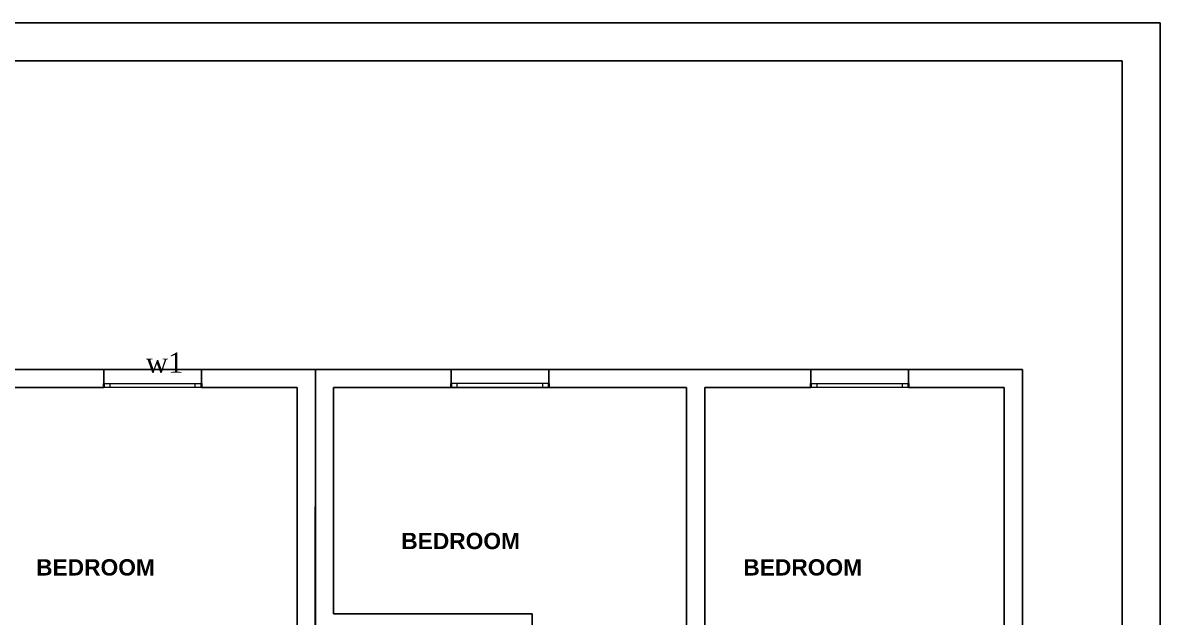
# Model space of a CAD drawing. Header units: inches. Extents: x 23 to 2032867, y 13 to 664695.
# Drawn here: x 459518 to 473491, y 500566 to 507866 of the extents above; entities that cross this region are included whole.
import ezdxf

# ---------------------------------------------------------------- set-up
doc = ezdxf.new("R2010")
doc.units = ezdxf.units.IN
doc.header["$MEASUREMENT"] = 0
doc.linetypes.add('Hidden Line', pattern=[391.222223, 282.222223, -109])
for name, color, linetype, lineweight, true_color in [('Annotation - Text_Pen_No__86', 7, 'Continuous', 20, 0x5555ff), ('ARCHICAD Windows_Pen_No__23', 7, 'Continuous', 20, 0xff6600), ('ARCHICAD Windows_Pen_No__3', 7, 'Continuous', 18, 0xff6600), ('Structural - Bearing_Pen_No__89', 7, 'Continuous', 20, 0x71cebe)]:
    doc.layers.add(name, color=color, linetype=linetype, lineweight=lineweight, true_color=true_color)
doc.layers.add('ARCHICAD Windows_Pen_No__27', color=7, linetype='Continuous', lineweight=35)
doc.layers.add('Structural - Bearing_Pen_No__27', color=7, linetype='Continuous', lineweight=35)
doc.layers.add('LIAB', color=8, linetype='Continuous')
doc.layers.add('PLOTYR', color=15, linetype='Continuous')
doc.styles.add('GENERATED_STYLE_2', font='arialbd.ttf')
doc.styles.add('MtXpl_Times_New_Roma', font='times.ttf')

msp = doc.modelspace()

# ---------------------------------------------------------------- linework, layer by layer
at = {"layer": 'ARCHICAD Windows_Pen_No__23', "color": 8, "linetype": 'Continuous'}
for p, q in [((460512.417, 503435.357), (460587.417, 503435.357)), ((460587.417, 503435.357), (460587.417, 503385.357)), ((461637.417, 503385.357), (461637.417, 503435.357)), ((461637.417, 503435.357), (461712.417, 503435.357)), ((464854.473, 503435.357), (464779.473, 503435.357)), ((464854.473, 503435.357), (464779.473, 503435.357)), ((464854.473, 503385.357), (464854.473, 503435.357)), ((464854.473, 503385.357), (464854.473, 503435.357)), ((465979.473, 503435.357), (465904.473, 503435.357)), ((465904.473, 503435.357), (465904.473, 503385.357)), ((465979.473, 503435.357), (465904.473, 503435.357)), ((465904.473, 503435.357), (465904.473, 503385.357)), ((469199.435, 503435.357), (469274.435, 503435.357)), ((469274.435, 503435.357), (469274.435, 503385.357)), ((470324.435, 503385.357), (470324.435, 503435.357)), ((470324.435, 503435.357), (470399.435, 503435.357)), ((460587.417, 503385.357), (460512.417, 503385.357)), ((461712.417, 503385.357), (461637.417, 503385.357)), ((464779.473, 503385.357), (464854.473, 503385.357)), ((464779.473, 503385.357), (464854.473, 503385.357)), ((465904.473, 503385.357), (465979.473, 503385.357)), ((465904.473, 503385.357), (465979.473, 503385.357)), ((469274.435, 503385.357), (469199.435, 503385.357)), ((470399.435, 503385.357), (470324.435, 503385.357))]:
    msp.add_line(p, q, dxfattribs=at)
at = {"layer": 'ARCHICAD Windows_Pen_No__27', "color": 8, "linetype": 'Continuous'}
for p, q in [((460512.417, 503385.357), (460512.417, 503435.357)), ((461712.417, 503385.357), (461712.417, 503435.357)), ((464779.473, 503385.357), (464779.473, 503435.357)), ((464779.473, 503385.357), (464779.473, 503435.357)), ((465979.473, 503385.357), (465979.473, 503435.357)), ((465979.473, 503385.357), (465979.473, 503435.357)), ((469199.435, 503385.357), (469199.435, 503435.357)), ((470399.435, 503385.357), (470399.435, 503435.357))]:
    msp.add_line(p, q, dxfattribs=at)
at = {"layer": 'ARCHICAD Windows_Pen_No__3', "color": 8, "linetype": 'Continuous'}
for p, q in [((461712.417, 503610.357), (460512.417, 503610.357)), ((465979.473, 503610.357), (464779.473, 503610.357)), ((465979.473, 503610.357), (464779.473, 503610.357)), ((470399.435, 503610.357), (469199.435, 503610.357)), ((460587.417, 503435.357), (461637.417, 503435.357)), ((465904.473, 503435.357), (464854.473, 503435.357)), ((465904.473, 503435.357), (464854.473, 503435.357)), ((469274.435, 503435.357), (470324.435, 503435.357)), ((461712.417, 503385.357), (460512.417, 503385.357)), ((461637.417, 503385.357), (460587.417, 503385.357)), ((465979.473, 503385.357), (464779.473, 503385.357)), ((465979.473, 503385.357), (464779.473, 503385.357)), ((464854.473, 503385.357), (465904.473, 503385.357)), ((464854.473, 503385.357), (465904.473, 503385.357)), ((470399.435, 503385.357), (469199.435, 503385.357)), ((470324.435, 503385.357), (469274.435, 503385.357))]:
    msp.add_line(p, q, dxfattribs=at)
at = {"layer": 'LIAB', "color": 7, "linetype": 'Continuous', "ltscale": 256.031999}
for p in [(435591.451, 507396.875), (473021.565, 481390.92)]:
    msp.add_line(p, (473021.565, 507396.875), dxfattribs=at)
at = {"layer": 'PLOTYR', "color": 1, "linetype": 'Continuous', "ltscale": 250}
for p in [(434998.417, 507866.297), (473490.987, 480921.498)]:
    msp.add_line(p, (473490.987, 507866.297), dxfattribs=at)
at = {"layer": 'Structural - Bearing_Pen_No__27', "color": 8, "linetype": 'Continuous', "lineweight": 25}
for p, q in [((460512.417, 503610.357), (457292.455, 503610.357)), ((460512.417, 503435.357), (460512.417, 503610.357)), ((461712.417, 503435.357), (461712.417, 503610.357)), ((462887.505, 503610.357), (461712.417, 503610.357)), ((463112.505, 503610.357), (462887.505, 503610.357)), ((463337.505, 503610.357), (463112.505, 503610.357)), ((464779.473, 503610.357), (463337.505, 503610.357)), ((464779.473, 503610.357), (463337.505, 503610.357)), ((464779.473, 503435.357), (464779.473, 503610.357)), ((464779.473, 503435.357), (464779.473, 503610.357)), ((465979.473, 503435.357), (465979.473, 503610.357)), ((465979.473, 503435.357), (465979.473, 503610.357)), ((467896.773, 503610.357), (465979.473, 503610.357)), ((469199.435, 503610.357), (465979.473, 503610.357)), ((469199.435, 503435.357), (469199.435, 503610.357)), ((470399.435, 503435.357), (470399.435, 503610.357)), ((471799.523, 503610.357), (470399.435, 503610.357)), ((471799.523, 498257.831), (471799.523, 503610.357)), ((460512.417, 503385.357), (460512.417, 503435.357)), ((461712.417, 503385.357), (461712.417, 503435.357)), ((464779.473, 503385.357), (464779.473, 503435.357)), ((464779.473, 503385.357), (464779.473, 503435.357)), ((465979.473, 503385.357), (465979.473, 503435.357)), ((465979.473, 503385.357), (465979.473, 503435.357)), ((469199.435, 503385.357), (469199.435, 503435.357)), ((470399.435, 503385.357), (470399.435, 503435.357)), ((459209.755, 503385.357), (460512.417, 503385.357)), ((461712.417, 503385.357), (462887.505, 503385.357)), ((462887.505, 503385.357), (462887.505, 498869.599)), ((463112.505, 500609.391), (463112.505, 503385.357)), ((463112.505, 503385.357), (463112.505, 498869.599)), ((463337.505, 500609.391), (463337.505, 503385.357)), ((463337.505, 503385.357), (464779.473, 503385.357)), ((463337.505, 503385.357), (464779.473, 503385.357)), ((465979.473, 503385.357), (467671.773, 503385.357)), ((465979.473, 503385.357), (467671.773, 503385.357)), ((467671.773, 503385.357), (467671.773, 498869.599)), ((467896.773, 498869.599), (467896.773, 503385.357)), ((467896.773, 503385.357), (469199.435, 503385.357)), ((470399.435, 503385.357), (471574.523, 503385.357)), ((471574.523, 503385.357), (471574.523, 498869.599)), ((465777.575, 500609.391), (463337.505, 500609.391)), ((465777.575, 500384.391), (465777.575, 500609.391))]:
    msp.add_line(p, q, dxfattribs=at)
at = {"layer": 'Structural - Bearing_Pen_No__89', "color": 8, "linetype": 'Continuous', "lineweight": 25}
for p, q in [((454425.487, 503610.357), (463112.505, 503610.357)), ((463112.505, 503610.357), (463110.487, 491160.357)), ((463112.505, 498644.809), (463112.505, 503610.357)), ((463112.505, 503610.357), (471799.523, 503610.357)), ((471799.523, 503610.357), (471797.505, 491160.357))]:
    msp.add_line(p, q, dxfattribs=at)

# ---------------------------------------------------------------- texts
at = {"color": 8, "linetype": 'Hidden Line', "lineweight": 25, "style": 'MtXpl_Times_New_Roma'}
msp.add_text('w1', height=250, dxfattribs=at).set_placement((461030.328, 503567.66))
at = {"layer": 'Annotation - Text_Pen_No__86', "color": 8, "linetype": 'Hidden Line', "lineweight": 25, "style": 'GENERATED_STYLE_2'}
for p in [(464167.607, 501402.424), (459682.496, 501078.525), (468369.514, 501078.525)]:
    msp.add_text('BEDROOM', height=200, dxfattribs=at).set_placement(p)

doc.saveas('drawing.dxf')
